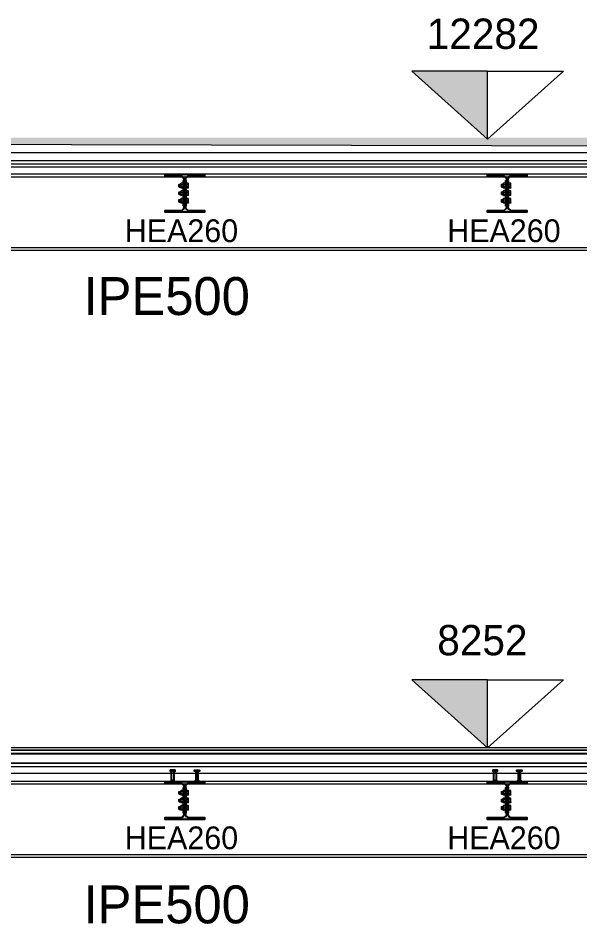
# Model space of a CAD drawing. Header units: millimetres. Extents: x -6949 to 549764, y -83146 to 127128.
# Drawn here: x 194276 to 197979, y 69605 to 75572 of the extents above; entities that cross this region are included whole.
import ezdxf

# ---------------------------------------------------------------- set-up
doc = ezdxf.new("R2010")
doc.units = ezdxf.units.MM
doc.linetypes.add('Tratto', pattern=[6.35, 3.175, -3.175])
for name, color, linetype, lineweight in [('armatura', 1, 'Continuous', 15), ('bulloni', 5, 'Continuous', 9), ('piastra', 6, 'Continuous', 18), ('S-BEAM', 5, 'Continuous', 18), ('SEZIONI acciaio - Steel sections', 7, 'Continuous', 25), ('solaio2', 7, 'Continuous', 9)]:
    doc.layers.add(name, color=color, linetype=linetype, lineweight=lineweight)
doc.layers.add('PIOLO', color=4, linetype='Continuous')
doc.layers.add('quote', color=7, linetype='Continuous', lineweight=5, true_color=0x383838)
doc.styles.get("Standard").update_dxf_attribs({"font": ''})
doc.styles.get('Standard').set_extended_font_data('Bahnschrift Light')

# ---------------------------------------------------------------- blocks, each defined once
blk = doc.blocks.new('DD')
at = {"layer": 'PIOLO'}
blk.add_lwpolyline([(49540.9, -39710.5), (49511.2, -39710.5, 0.414214), (49510.2, -39711.5), (49510.2, -39718.5), (49541.9, -39718.5), (49541.9, -39711.5, 0.414214)], format="xyb", close=True, dxfattribs=at)
for points in [[(49518.1, -39718.5), (49534, -39718.5), (49534, -39778.5), (49518.1, -39778.5)], [(49515.5, -39785.5), (49536.5, -39785.5), (49536.5, -39780.5), (49534.5, -39778.5), (49517.5, -39778.5), (49515.5, -39780.5)]]:
    blk.add_lwpolyline(points, close=True, dxfattribs=at)
blk = doc.blocks.new('vfdcv')
at = {"layer": 'bulloni'}
for p, q in [((50940.3, -31978.2), (50941.3, -31977.2)), ((50940.3, -31994.2), (50940.3, -31978.2)), ((50941.3, -31977.2), (50952.9, -31977.2)), ((50941.3, -31995.2), (50941.3, -31977.2)), ((50942.8, -31981.2), (50943.3, -31991.2)), ((50945.2, -31979.7), (50945.9, -31992.7)), ((50947.8, -31981.2), (50948.3, -31991.2)), ((50950.2, -31979.7), (50950.9, -31992.7)), ((50952.9, -31972.5), (50954.2, -31970.6)), ((50952.9, -31999.9), (50952.9, -31972.5)), ((50966.7, -31970.6), (50954.2, -31970.6)), ((50954.2, -31978.4), (50966.7, -31978.4)), ((50967.9, -31972.5), (50966.7, -31970.6)), ((50967.9, -31999.9), (50967.9, -31972.5)), ((50991.4, -31998.7), (50991.4, -31973.7)), ((50991.9, -31973.7), (50991.4, -31973.7)), ((50991.9, -32001.7), (50991.9, -31970.6)), ((51002.2, -31970.6), (50991.9, -31970.6)), ((50991.9, -31978.4), (51002.2, -31978.4)), ((51003.4, -31972.5), (51002.2, -31970.6)), ((51003.4, -31999.9), (51003.4, -31972.5)), ((50941.3, -31995.2), (50940.3, -31994.2)), ((50940.3, -32028.2), (50941.3, -32027.2)), ((50940.3, -32044.2), (50940.3, -32028.2)), ((50941.3, -32045.2), (50940.3, -32044.2)), ((50941.3, -31995.2), (50952.9, -31995.2)), ((50941.3, -32027.2), (50952.9, -32027.2)), ((50941.3, -32045.2), (50941.3, -32027.2)), ((50941.3, -32045.2), (50952.9, -32045.2)), ((50942.8, -32031.2), (50943.3, -32041.2)), ((50945.2, -32029.7), (50945.9, -32042.7)), ((50947.8, -32031.2), (50948.3, -32041.2)), ((50950.2, -32029.7), (50950.9, -32042.7)), ((50952.9, -31999.9), (50954.2, -32001.7)), ((50952.9, -32022.5), (50954.2, -32020.6)), ((50952.9, -32049.9), (50952.9, -32022.5)), ((50966.7, -31994), (50954.2, -31994)), ((50966.7, -32001.7), (50954.2, -32001.7)), ((50966.7, -32020.6), (50954.2, -32020.6)), ((50954.2, -32028.4), (50966.7, -32028.4)), ((50966.7, -32044), (50954.2, -32044)), ((50967.9, -31999.9), (50966.7, -32001.7)), ((50967.9, -32022.5), (50966.7, -32020.6)), ((50967.9, -32049.9), (50967.9, -32022.5)), ((50991.9, -31998.7), (50991.4, -31998.7)), ((50991.4, -32048.7), (50991.4, -32023.7)), ((50991.9, -32023.7), (50991.4, -32023.7)), ((51002.2, -31994), (50991.9, -31994)), ((51002.2, -32001.7), (50991.9, -32001.7)), ((50991.9, -32051.7), (50991.9, -32020.6)), ((51002.2, -32020.6), (50991.9, -32020.6)), ((50991.9, -32028.4), (51002.2, -32028.4)), ((51002.2, -32044), (50991.9, -32044)), ((51003.4, -31999.9), (51002.2, -32001.7)), ((51003.4, -32022.5), (51002.2, -32020.6)), ((51003.4, -32049.9), (51003.4, -32022.5)), ((50940.3, -32078.2), (50941.3, -32077.2)), ((50940.3, -32094.2), (50940.3, -32078.2)), ((50941.3, -32095.2), (50940.3, -32094.2)), ((50941.3, -32077.2), (50952.9, -32077.2)), ((50941.3, -32095.2), (50941.3, -32077.2)), ((50941.3, -32095.2), (50952.9, -32095.2)), ((50942.8, -32081.2), (50943.3, -32091.2)), ((50945.2, -32079.7), (50945.9, -32092.7)), ((50947.8, -32081.2), (50948.3, -32091.2)), ((50950.2, -32079.7), (50950.9, -32092.7)), ((50952.9, -32049.9), (50954.2, -32051.7)), ((50952.9, -32072.5), (50954.2, -32070.6)), ((50952.9, -32099.9), (50952.9, -32072.5)), ((50952.9, -32099.9), (50954.2, -32101.7)), ((50966.7, -32051.7), (50954.2, -32051.7)), ((50966.7, -32070.6), (50954.2, -32070.6)), ((50954.2, -32078.4), (50966.7, -32078.4)), ((50966.7, -32094), (50954.2, -32094)), ((50966.7, -32101.7), (50954.2, -32101.7)), ((50967.9, -32049.9), (50966.7, -32051.7)), ((50967.9, -32072.5), (50966.7, -32070.6)), ((50967.9, -32099.9), (50966.7, -32101.7)), ((50967.9, -32099.9), (50967.9, -32072.5)), ((50991.9, -32048.7), (50991.4, -32048.7)), ((50991.4, -32098.7), (50991.4, -32073.7)), ((50991.9, -32073.7), (50991.4, -32073.7)), ((50991.9, -32098.7), (50991.4, -32098.7)), ((51002.2, -32051.7), (50991.9, -32051.7)), ((50991.9, -32101.7), (50991.9, -32070.6)), ((51002.2, -32070.6), (50991.9, -32070.6)), ((50991.9, -32078.4), (51002.2, -32078.4)), ((51002.2, -32094), (50991.9, -32094)), ((51002.2, -32101.7), (50991.9, -32101.7)), ((51003.4, -32049.9), (51002.2, -32051.7)), ((51003.4, -32072.5), (51002.2, -32070.6)), ((51003.4, -32099.9), (51002.2, -32101.7)), ((51003.4, -32099.9), (51003.4, -32072.5))]:
    blk.add_line(p, q, dxfattribs=at)
at = {"layer": 'bulloni', "linetype": 'Tratto'}
for points in [[(50967.9, -31977.2), (50990.4, -31977.2)], [(50967.9, -31995.2), (50990.4, -31995.2)], [(50967.9, -32027.2), (50990.4, -32027.2)], [(50967.9, -32045.2), (50990.4, -32045.2)], [(50967.9, -32077.2), (50990.4, -32077.2)], [(50967.9, -32095.2), (50990.4, -32095.2)]]:
    blk.add_lwpolyline(points, dxfattribs=at)
at = {"layer": 'bulloni'}
for centre, radius, start, end in [((50959.6, -31974.5), 6.67, 144.26215, 215.73785), ((50977.7, -31986.2), 24.8, 161.68582, 198.31418), ((50961.3, -31974.5), 6.67, 324.26215, 35.73785), ((50943.1, -31986.2), 24.8, 341.68582, 18.31418), ((50990.4, -31976.2), 1, 270, 0), ((50996.8, -31974.5), 6.67, 324.26215, 35.73785), ((50978.6, -31986.2), 24.8, 341.68582, 18.31418), ((50959.6, -31997.8), 6.67, 144.26215, 215.73785), ((50959.6, -32024.5), 6.67, 144.26215, 215.73785), ((50977.7, -32036.2), 24.8, 161.68582, 198.31418), ((50959.6, -32047.8), 6.67, 144.26215, 215.73785), ((50961.3, -31997.8), 6.67, 324.26215, 35.73785), ((50961.3, -32024.5), 6.67, 324.26215, 35.73785), ((50943.1, -32036.2), 24.8, 341.68582, 18.31418), ((50961.3, -32047.8), 6.67, 324.26215, 35.73785), ((50990.4, -31996.2), 1, 0, 90), ((50990.4, -32026.2), 1, 270, 0), ((50990.4, -32046.2), 1, 0, 90), ((50996.8, -31997.8), 6.67, 324.26215, 35.73785), ((50996.8, -32024.5), 6.67, 324.26215, 35.73785), ((50978.6, -32036.2), 24.8, 341.68582, 18.31418), ((50996.8, -32047.8), 6.67, 324.26215, 35.73785), ((50959.6, -32074.5), 6.67, 144.26215, 215.73785), ((50977.7, -32086.2), 24.8, 161.68582, 198.31418), ((50959.6, -32097.8), 6.67, 144.26215, 215.73785), ((50961.3, -32074.5), 6.67, 324.26215, 35.73785), ((50943.1, -32086.2), 24.8, 341.68582, 18.31418), ((50961.3, -32097.8), 6.67, 324.26215, 35.73785), ((50990.4, -32076.2), 1, 270, 0), ((50990.4, -32096.2), 1, 0, 90), ((50996.8, -32074.5), 6.67, 324.26215, 35.73785), ((50978.6, -32086.2), 24.8, 341.68582, 18.31418), ((50996.8, -32097.8), 6.67, 324.26215, 35.73785)]:
    blk.add_arc(centre, radius, start, end, dxfattribs=at)
blk = doc.blocks.new('*U328')
at = {"layer": 'piastra'}
for points in [[(-11.2, 47.5), (-3.8, 47.5), (-3.8, -122.5), (-11.2, -122.5)], [(11.2, 47.5), (3.8, 47.5), (3.8, -122.5), (11.2, -122.5)]]:
    blk.add_lwpolyline(points, close=True, dxfattribs=at)
at = {"layer": 'SEZIONI acciaio - Steel sections'}
blk.add_lwpolyline([(-130, 87.5), (130, 87.5), (130, 75), (27.8, 75, 0.414214), (3.8, 51), (3.8, -126, 0.414214), (27.8, -150), (130, -150), (130, -162.5), (-130, -162.5), (-130, -150), (-27.8, -150, 0.414214), (-3.8, -126), (-3.8, 51, 0.414214), (-27.8, 75), (-130, 75)], format="xyb", close=True, dxfattribs=at)
at = {"layer": 'S-BEAM'}
for name, p in [('DD', (-49606, 39873)), ('vfdcv', (-50979.2, 31998.7))]:
    blk.add_blockref(name, p, dxfattribs=at)
at = {"layer": 'S-BEAM', "xscale": -1}
blk.add_blockref('DD', (49606, 39873), dxfattribs=at)
blk = doc.blocks.new('*U329')
at = {"layer": 'S-BEAM', "color": 0, "linetype": 'ByBlock', "lineweight": -2, "transparency": 16777216}
for p in [(0, 0), (2125, 0), (4250, 0)]:
    blk.add_blockref('*U328', p, dxfattribs=at)

msp = doc.modelspace()

# ---------------------------------------------------------------- hatches: boundary and pattern name
at = {"lineweight": 9}
h = msp.add_hatch(dxfattribs=at)
h.set_pattern_fill('GRAVEL', color=0, scale=4.4)
h.set_pattern_definition([(228.012788, (116851.094, 98563.538), (-894.0800001, -1005.8399999), [15.03574, -1488.54128]), (184.969741, (116841.0353, 98552.362), (1341.11999947, 111.76000637), [25.80181, -2554.37815]), (132.510447, (116815.3305, 98550.127), (1117.60000047, -1229.35999957), [18.19319, -1801.1278]), (267.273689, (116771.744, 98522.187), (111.76000023, 2235.2), [23.4962, -2326.12325]), (292.833654, (116770.6265, 98498.717), (-558.80000005, 1341.11999998), [23.03988, -2280.95154]), (357.273689, (116779.5673, 98477.483), (-2235.2, 111.76000023), [23.4962, -2326.12325]), (37.6942405, (116803.037, 98476.365), (-1452.87999994, -1117.60000008), [31.07252, -3076.17707]), (72.2553284, (116827.624, 98495.3644), (782.3200002, 2458.71999993), [29.33566, -2904.23129]), (121.4295656, (116836.565, 98523.3044), (-894.08000013, 1452.87999992), [23.57577, -2334.00401]), (175.236358, (116824.271, 98543.421), (1229.36, -111.7600002), [26.91538, -1318.85323]), (222.397438, (116797.449, 98545.6564), (-1341.11999996, -1229.36000005), [34.80743, -3445.93799]), (138.814075, (116882.386, 98521.069), (-782.32, 670.56), [11.8802, -1176.1449]), (171.4692344, (116873.4457, 98528.8924), (1452.88000004, -223.51999975), [22.60201, -2237.60412]), (225, (116851.09, 98532.245), (-2e-14, -111.76), [15.80521, -142.2473]), (203.19859, (116843.27, 98545.656), (558.8, 223.52), [8.51142, -842.62738]), (291.80141, (116835.447, 98542.304), (-111.76, 335.28), [12.03689, -589.80913]), (30.963757, (116839.918, 98531.128), (335.28, 223.52), [19.55007, -632.11712]), (161.56505, (116856.68, 98541.186), (223.52, -111.76), [14.13663, -339.27952]), (16.38954, (116770.6265, 98542.3036), (1117.6, 335.28), [19.80387, -1960.58837]), (70.346176, (116789.626, 98547.8916), (-447.04000004, -1229.36), [16.61435, -1644.81749]), (293.19859, (116856.682, 98563.538), (-223.52, 558.8), [17.02272, -834.11608]), (343.61046, (116863.387, 98547.8916), (-1117.60000002, 335.2799999), [19.80387, -1960.58837]), (339.443955, (116770.626, 98473.012), (-558.8, 223.52), [19.09755, -935.78031]), (294.775141, (116788.508, 98466.307), (-558.8000007, 1229.3599997), [16.00157, -1584.15811]), (66.80141, (116857.8, 98451.778), (223.52, 558.8), [17.02272, -834.11608]), (17.354025, (116864.505, 98467.4244), (-1452.87999997, -447.0400001), [18.73444, -1854.70454]), (69.443955, (116803.037, 98451.778), (-223.52, -558.8), [9.54877, -945.32908]), (101.309932, (116851.094, 98451.778), (-111.76, 447.04), [5.69864, -564.16778]), (165.963757, (116849.976, 98457.366), (335.28, -111.76), [23.03988, -437.7584]), (186.009006, (116827.624, 98462.954), (1117.6, 111.76000006), [21.35175, -2113.82005]), (303.690068, (116839.918, 98521.07), (-111.76, 223.52), [16.11825, -386.83816]), (353.1572266, (116848.8585, 98507.658), (1899.92000001, -223.5199999), [28.1405, -2785.9044]), (60.945396, (116876.798, 98504.305), (-447.04, -782.32), [11.50636, -1139.13326]), (90, (116882.39, 98514.36), (-111.76, 111.76), [6.7056, -105.0544]), (120.256437, (116825.389, 98466.307), (447.03999995, -782.32), [15.52615, -1537.0934]), (48.012787, (116817.566, 98479.718), (894.0800001, 1005.8399999), [30.07149, -1473.50554]), (0, (116837.68, 98502.07), (111.76, 111.76), [29.0576, -82.7024]), (325.3048465, (116866.74, 98502.07), (1117.6000004, -782.3199994), [17.67082, -1749.40994]), (254.054604, (116881.269, 98492.012), (-111.76, -447.04), [16.27248, -797.3526]), (207.6459754, (116876.7985, 98476.365), (-2123.44000008, -1117.59999985), [26.49438, -2622.94843]), (175.426079, (116853.329, 98464.0716), (-1452.88, 111.76), [28.0293, -2774.89724])])
h.paths.add_polyline_path([(182624.8, 74765.4), (200165.1, 74725.4), (200165.8, 74725.4), (200165.9, 74785.4), (165083.2, 74785.4), (165083.9, 74725.4)])
at = {"layer": 'quote', "true_color": 0xc7c8ca}
h = msp.add_hatch(color=9, dxfattribs=at)
h.dxf.hatch_style = 1
h.paths.add_polyline_path([(197370.7, 75223), (196870.7, 75223), (197370.7, 74775.7)])
h = msp.add_hatch(color=9, dxfattribs=at)
h.dxf.hatch_style = 1
h.paths.add_polyline_path([(195504.8, 74543.4), (195244.8, 74543.4), (195244.8, 74530.9), (195347.1, 74530.9, -0.414214), (195371.1, 74506.9), (195371.1, 74477.4), (195378.6, 74477.4), (195378.6, 74503.4), (195378.6, 74506.9, -0.414214), (195402.6, 74530.9), (195504.8, 74530.9)])
h.paths.add_polyline_path([(195378.6, 74329.9), (195378.6, 74377.4), (195371.1, 74377.4), (195371.1, 74333.4), (195371.1, 74329.9, -0.414214), (195347.1, 74305.9), (195244.8, 74305.9), (195244.8, 74293.4), (195504.8, 74293.4), (195504.8, 74305.9), (195402.6, 74305.9, -0.414214)])
h.paths.add_polyline_path([(195378.6, 74409.4), (195371.1, 74409.4), (195371.1, 74377.4), (195378.6, 74377.4)])
h.paths.add_polyline_path([(195378.6, 74459.4), (195371.1, 74459.4), (195371.1, 74427.4), (195378.6, 74427.4)])
h.paths.add_polyline_path([(195378.6, 74427.4), (195371.1, 74427.4), (195371.1, 74409.4), (195378.6, 74409.4)])
h.paths.add_polyline_path([(195378.6, 74477.4), (195371.1, 74477.4), (195371.1, 74459.4), (195378.6, 74459.4)])
h = msp.add_hatch(color=9, dxfattribs=at)
h.dxf.hatch_style = 1
h.paths.add_polyline_path([(197629.8, 74543.4), (197369.8, 74543.4), (197369.8, 74530.9), (197472.1, 74530.9, -0.414214), (197496.1, 74506.9), (197496.1, 74477.4), (197503.6, 74477.4), (197503.6, 74503.4), (197503.6, 74506.9, -0.414214), (197527.6, 74530.9), (197629.8, 74530.9)])
h.paths.add_polyline_path([(197503.6, 74329.9), (197503.6, 74377.4), (197496.1, 74377.4), (197496.1, 74333.4), (197496.1, 74329.9, -0.414214), (197472.1, 74305.9), (197369.8, 74305.9), (197369.8, 74293.4), (197629.8, 74293.4), (197629.8, 74305.9), (197527.6, 74305.9, -0.414214)])
h.paths.add_polyline_path([(197503.6, 74409.4), (197496.1, 74409.4), (197496.1, 74377.4), (197503.6, 74377.4)])
h.paths.add_polyline_path([(197503.6, 74459.4), (197496.1, 74459.4), (197496.1, 74427.4), (197503.6, 74427.4)])
h.paths.add_polyline_path([(197503.6, 74427.4), (197496.1, 74427.4), (197496.1, 74409.4), (197503.6, 74409.4)])
h.paths.add_polyline_path([(197503.6, 74477.4), (197496.1, 74477.4), (197496.1, 74459.4), (197503.6, 74459.4)])
h = msp.add_hatch(color=9, dxfattribs=at)
h.dxf.hatch_style = 1
h.paths.add_polyline_path([(197370.7, 71212.1), (196870.7, 71212.1), (197370.7, 70764.8)])
h = msp.add_hatch(color=9, dxfattribs=at)
h.dxf.hatch_style = 1
h.paths.add_polyline_path([(195504.8, 70543.4), (195244.8, 70543.4), (195244.8, 70530.9), (195347.1, 70530.9, -0.414214), (195371.1, 70506.9), (195371.1, 70477.4), (195378.6, 70477.4), (195378.6, 70503.4), (195378.6, 70506.9, -0.414214), (195402.6, 70530.9), (195504.8, 70530.9)])
h.paths.add_polyline_path([(195378.6, 70329.9), (195378.6, 70377.4), (195371.1, 70377.4), (195371.1, 70333.4), (195371.1, 70329.9, -0.414214), (195347.1, 70305.9), (195244.8, 70305.9), (195244.8, 70293.4), (195504.8, 70293.4), (195504.8, 70305.9), (195402.6, 70305.9, -0.414214)])
h.paths.add_polyline_path([(195378.6, 70409.4), (195371.1, 70409.4), (195371.1, 70377.4), (195378.6, 70377.4)])
h.paths.add_polyline_path([(195378.6, 70459.4), (195371.1, 70459.4), (195371.1, 70427.4), (195378.6, 70427.4)])
h.paths.add_polyline_path([(195378.6, 70427.4), (195371.1, 70427.4), (195371.1, 70409.4), (195378.6, 70409.4)])
h.paths.add_polyline_path([(195378.6, 70477.4), (195371.1, 70477.4), (195371.1, 70459.4), (195378.6, 70459.4)])
h = msp.add_hatch(color=9, dxfattribs=at)
h.dxf.hatch_style = 1
h.paths.add_polyline_path([(197629.8, 70543.4), (197369.8, 70543.4), (197369.8, 70530.9), (197472.1, 70530.9, -0.414214), (197496.1, 70506.9), (197496.1, 70477.4), (197503.6, 70477.4), (197503.6, 70503.4), (197503.6, 70506.9, -0.414214), (197527.6, 70530.9), (197629.8, 70530.9)])
h.paths.add_polyline_path([(197503.6, 70329.9), (197503.6, 70377.4), (197496.1, 70377.4), (197496.1, 70333.4), (197496.1, 70329.9, -0.414214), (197472.1, 70305.9), (197369.8, 70305.9), (197369.8, 70293.4), (197629.8, 70293.4), (197629.8, 70305.9), (197527.6, 70305.9, -0.414214)])
h.paths.add_polyline_path([(197503.6, 70409.4), (197496.1, 70409.4), (197496.1, 70377.4), (197503.6, 70377.4)])
h.paths.add_polyline_path([(197503.6, 70459.4), (197496.1, 70459.4), (197496.1, 70427.4), (197503.6, 70427.4)])
h.paths.add_polyline_path([(197503.6, 70427.4), (197496.1, 70427.4), (197496.1, 70409.4), (197503.6, 70409.4)])
h.paths.add_polyline_path([(197503.6, 70477.4), (197496.1, 70477.4), (197496.1, 70459.4), (197503.6, 70459.4)])

# ---------------------------------------------------------------- linework, layer by layer
at = {"color": 0, "lineweight": 9}
msp.add_line((200165.8, 74685.4), (165083.8, 74685.4), dxfattribs=at)
for points in [[(200165.8, 74685.4), (200165.8, 74725.4), (182624.8, 74765.4), (165083.9, 74725.4), (165083.8, 74685.4)], [(200165.8, 70663.4), (200165.8, 70723.4), (190583.8, 70723.4), (190583.8, 70663.4), (200165.8, 70663.4)]]:
    msp.add_lwpolyline(points, dxfattribs=at)
for points in [[(200165.8, 74685.4), (165083.8, 74685.4), (165083.8, 74635.4), (200165.8, 74635.4)], [(200165.8, 70764.8), (190583.8, 70764.8), (190583.8, 70748.4), (200165.8, 70748.4)], [(200165.8, 70748.4), (190583.8, 70748.4), (190583.8, 70728.4), (200165.8, 70728.4)]]:
    msp.add_lwpolyline(points, close=True, dxfattribs=at)
at = {"layer": 'armatura'}
for points in [[(165113.8, 74612.4), (200165.8, 74612.4)], [(200135.8, 70640.4), (190613.8, 70640.4)]]:
    msp.add_lwpolyline(points, dxfattribs=at)
at = {"layer": 'piastra'}
for points in [[(195363.6, 74503.4), (195371.1, 74503.4), (195371.1, 74333.4), (195363.6, 74333.4)], [(195386.1, 74503.4), (195378.6, 74503.4), (195378.6, 74333.4), (195386.1, 74333.4)], [(197488.6, 74503.4), (197496.1, 74503.4), (197496.1, 74333.4), (197488.6, 74333.4)], [(197511.1, 74503.4), (197503.6, 74503.4), (197503.6, 74333.4), (197511.1, 74333.4)]]:
    msp.add_lwpolyline(points, close=True, dxfattribs=at)
at = {"layer": 'quote'}
for points in [[(197370.7, 74775.7), (197370.7, 75223), (196870.7, 75223), (197370.7, 74775.7)], [(197370.7, 74775.7), (197370.7, 75223), (197870.7, 75223), (197370.7, 74775.7)], [(197370.7, 70764.8), (197370.7, 71212.1), (196870.7, 71212.1), (197370.7, 70764.8)], [(197370.7, 70764.8), (197370.7, 71212.1), (197870.7, 71212.1), (197370.7, 70764.8)]]:
    msp.add_lwpolyline(points, dxfattribs=at)
at = {"layer": 'S-BEAM'}
for points in [[(199068.8, 74543.4), (191680.8, 74543.4), (191680.8, 74527.4), (199068.8, 74527.4)], [(199068.8, 74059.4), (191680.8, 74059.4), (191680.8, 74043.4), (199068.8, 74043.4)], [(199068.8, 70543.4), (191680.8, 70543.4), (191680.8, 70527.4), (199068.8, 70527.4)], [(199068.8, 70059.4), (191680.8, 70059.4), (191680.8, 70043.4), (199068.8, 70043.4)]]:
    msp.add_lwpolyline(points, close=True, dxfattribs=at)
for points in [[(199068.8, 70415.9), (199068.8, 70543.4), (191680.8, 70543.4), (191680.8, 70543.4)], [(191680.8, 70043.4), (191680.8, 70043.4), (199068.8, 70043.4), (199068.8, 70059.4)]]:
    msp.add_lwpolyline(points, dxfattribs=at)
at = {"layer": 'SEZIONI acciaio - Steel sections'}
for points in [[(195244.8, 74543.4), (195504.8, 74543.4), (195504.8, 74530.9), (195402.6, 74530.9, 0.414214), (195378.6, 74506.9), (195378.6, 74329.9, 0.414214), (195402.6, 74305.9), (195504.8, 74305.9), (195504.8, 74293.4), (195244.8, 74293.4), (195244.8, 74305.9), (195347.1, 74305.9, 0.414214), (195371.1, 74329.9), (195371.1, 74506.9, 0.414214), (195347.1, 74530.9), (195244.8, 74530.9)], [(197369.8, 74543.4), (197629.8, 74543.4), (197629.8, 74530.9), (197527.6, 74530.9, 0.414214), (197503.6, 74506.9), (197503.6, 74329.9, 0.414214), (197527.6, 74305.9), (197629.8, 74305.9), (197629.8, 74293.4), (197369.8, 74293.4), (197369.8, 74305.9), (197472.1, 74305.9, 0.414214), (197496.1, 74329.9), (197496.1, 74506.9, 0.414214), (197472.1, 74530.9), (197369.8, 74530.9)]]:
    msp.add_lwpolyline(points, format="xyb", close=True, dxfattribs=at)
at = {"layer": 'solaio2'}
for points in [[(200165.8, 74590.4), (165083.8, 74590.4)], [(200165.8, 70543.4), (200165.8, 70663.4), (190583.8, 70663.4)], [(190583.8, 70598.4), (200165.8, 70598.4)]]:
    msp.add_lwpolyline(points, dxfattribs=at)

# ---------------------------------------------------------------- block references
at = {"layer": 'S-BEAM'}
for name, p in [('vfdcv', (144395.6, 106454.6)), ('vfdcv', (146520.6, 106454.6)), ('*U329', (193249.8, 70455.9))]:
    msp.add_blockref(name, p, dxfattribs=at)

# ---------------------------------------------------------------- texts
at = {"layer": 'quote', "attachment_point": 1}
for s, width, gutter_width, insert, char_height in [('12282', 1708.439, 2, (196968.9, 75569.5), 200), ('HEA260', 854.219, 1, (194979.2, 74246.6), 150), ('HEA260', 854.219, 1, (197104.2, 74246.6), 150), ('IPE500', 854.219, 1, (194707.1, 73866.2), 250), ('8252', 1708.439, 2, (197038.5, 71574.2), 200), ('HEA260', 854.219, 1, (194979.2, 70246.6), 150), ('HEA260', 854.219, 1, (197104.2, 70246.6), 150), ('IPE500', 854.219, 1, (194707.1, 69858.2), 250)]:
    msp.add_mtext_dynamic_manual_height_columns(s, width=width, gutter_width=gutter_width, heights=[0], dxfattribs=dict(at, insert=insert, char_height=char_height))

doc.saveas('drawing.dxf')
